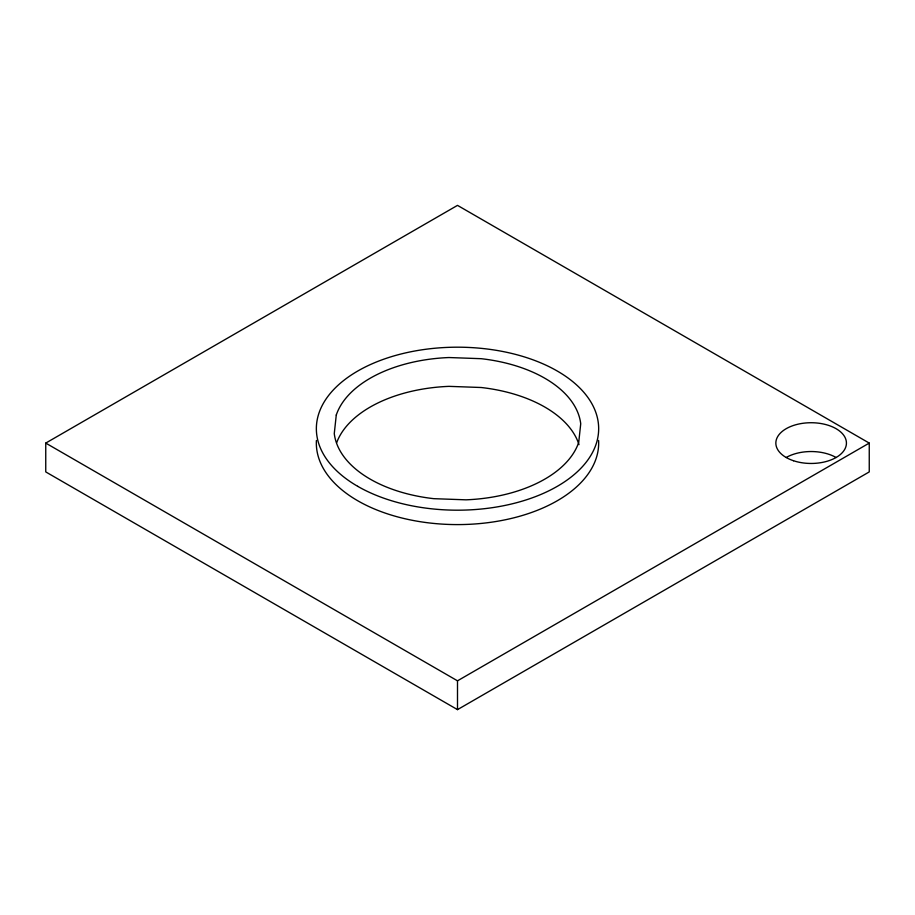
<?xml version="1.0" encoding="UTF-8"?>
<svg xmlns="http://www.w3.org/2000/svg" width="915" height="915" viewBox="0 0 915 915"><rect width="100%" height="100%" fill="white"/><g stroke="black" fill="none" stroke-linecap="round" stroke-linejoin="round"><path stroke-width="1.37" d="M45.75 443.089L457.5 205.372L869.25 443.089L869.25 471.911L457.5 709.628L45.75 471.911L45.75 443.089L457.5 680.817L869.25 443.089M457.5 680.817L457.5 709.628M786.191 457.5A35.296 20.37 0 0 1 836.093 457.5M336.697 442.631A123.514 71.313 0 0 1 448.979 386.359L481.164 387.503A123.514 71.313 0 0 1 579.001 444.656M598.593 440.447A141.162 81.504 0 0 1 457.5 524.592A141.162 81.504 0 0 1 316.407 440.447M336.274 415.021L334.272 433.607A123.514 71.313 0 0 0 433.836 498.675L466.021 499.83A123.514 71.313 0 0 0 578.726 442.345L580.728 423.771A123.514 71.313 0 0 0 481.164 358.691L448.979 357.536A123.514 71.313 0 0 0 336.274 415.021M793.499 460.737A35.296 20.37 0 0 0 846.432 443.089A35.296 20.37 0 0 0 793.499 425.452A35.296 20.37 0 0 0 793.499 460.737M357.685 486.311A141.162 81.504 0 0 0 593.858 449.78A141.162 81.504 0 0 0 420.969 349.965A141.162 81.504 0 0 0 357.685 486.311"/></g></svg>
